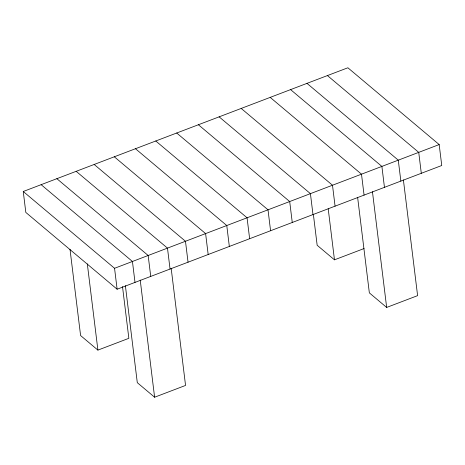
<?xml version="1.0" encoding="UTF-8"?>
<svg xmlns="http://www.w3.org/2000/svg" width="465" height="465" viewBox="0 0 465 465"><rect width="100%" height="100%" fill="white"/><g stroke="black" fill="none" stroke-linecap="round" stroke-linejoin="round"><path stroke-width="0.7" d="M23.25 191.493L347.878 67.78L439.181 144.574L441.75 165.505L117.122 289.218L25.819 212.424L23.25 191.493L114.553 268.293L117.122 289.218M114.553 268.293L439.181 144.574M313.369 214.365L317.165 245.27L334.469 259.83L364.072 248.548M70.006 249.31L80.596 335.55L97.906 350.11L128.852 338.317L122.498 286.568M357.614 197.288L369.35 292.874L386.659 307.435L417.605 295.641L403.399 179.932M125.381 285.644L137.297 382.666L154.607 397.22L185.552 385.427L171.167 268.288M327.43 75.568L418.733 152.369L421.302 173.3M306.981 83.363L398.278 160.163L400.853 181.094M290.584 89.611L381.887 166.412L384.456 187.337M270.194 97.383L361.497 174.183L364.066 195.108M241.196 108.432L332.498 185.233L335.067 206.164M219.12 116.843L310.422 193.643L312.992 214.574M198.392 124.742L289.695 201.543L292.264 222.473M176.706 133.013L268.009 209.808L270.578 230.739M155.763 140.988L247.066 217.789L249.635 238.719M135.466 148.724L226.769 225.525L229.338 246.456M114.303 156.792L205.606 233.593L208.175 254.518M94.174 164.465L185.477 241.265L188.046 262.19M76.179 171.323L167.481 248.118L170.051 269.049M56.858 178.682L148.161 255.483L150.73 276.413M41.135 184.675L132.438 261.475L135.007 282.406M372.448 191.725L386.659 307.435M328.209 208.802L334.469 259.83M140.221 280.081L154.607 397.22M87.315 263.87L97.906 350.11"/></g></svg>
